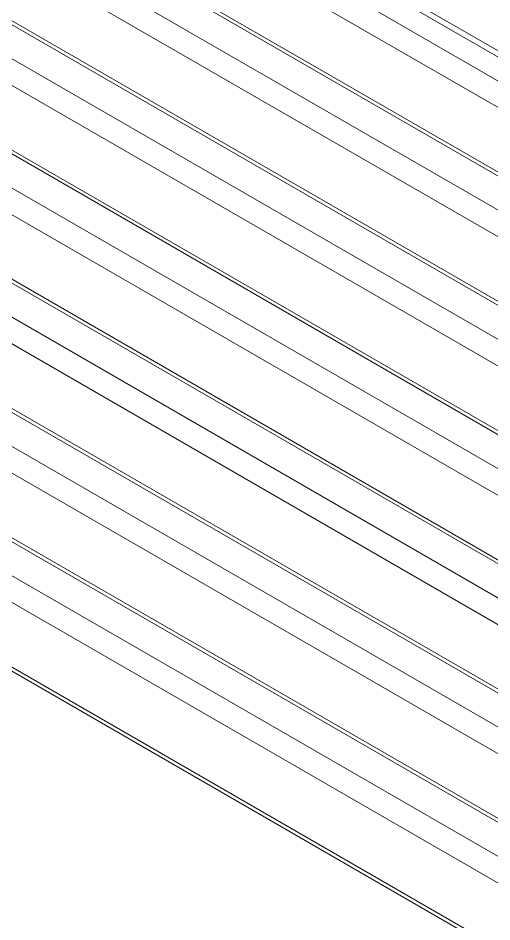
# Model space of a CAD drawing. Header units: inches. Extents: x -16 to 183, y -17 to 123.
# Drawn here: x 21.43 to 25.15, y -6.48 to 0.61 of the extents above; entities that cross this region are included whole.
import ezdxf

# ---------------------------------------------------------------- set-up
doc = ezdxf.new("R2010")
doc.units = ezdxf.units.IN
doc.layers.add('ZANO_R', color=7, linetype='Continuous', lineweight=0)

msp = doc.modelspace()

# ---------------------------------------------------------------- linework, layer by layer
at = {"layer": 'ZANO_R'}
for p, q in [((-5.31381, 17.96913), (27.4165, -0.92773)), ((27.44214, -0.99081), (-5.2865, 17.90508)), ((27.52221, -1.4341), (-5.2081, 17.46275)), ((-5.14002, 16.91612), (27.5903, -1.98073)), ((27.61626, -2.02635), (-5.11378, 16.87035)), ((-4.99348, 16.53346), (27.73684, -2.36339)), ((27.65838, -2.52736), (-5.07193, 16.3695)), ((-5.00385, 15.82287), (27.72646, -3.07399)), ((27.75243, -3.1196), (-4.97762, 15.7771)), ((-4.85731, 15.44021), (27.873, -3.45665)), ((27.79455, -3.62061), (-4.93576, 15.27624)), ((-4.86768, 14.72961), (27.86263, -4.16724)), ((27.8886, -4.21286), (-4.84145, 14.68384)), ((-4.72114, 14.34695), (28.00917, -4.5499)), ((27.93072, -4.71387), (-4.79959, 14.18299)), ((-4.73151, 13.63636), (27.9988, -5.2605)), ((28.02477, -5.30611), (-4.70528, 13.59059)), ((-4.58497, 13.2537), (28.14534, -5.64316)), ((28.06689, -5.80712), (-4.66343, 13.08973)), ((-4.59534, 12.5431), (28.13497, -6.35375)), ((28.16094, -6.39937), (-4.56911, 12.49733)), ((-4.4488, 12.16044), (28.28151, -6.73641)), ((28.20306, -6.90038), (-4.52726, 11.99648)), ((-4.45917, 11.44985), (28.27114, -7.44701)), ((28.29711, -7.49262), (-4.43294, 11.40408)), ((-4.31263, 11.06719), (28.41768, -7.82967)), ((28.33922, -7.99363), (-4.39109, 10.90322)), ((-4.323, 10.3566), (28.40731, -8.54026)), ((28.43327, -8.58588), (-4.29677, 10.31082)), ((11.31067, 8.1349), (26.33077, -0.53696))]:
    msp.add_line(p, q, dxfattribs=at)

doc.saveas('drawing.dxf')
